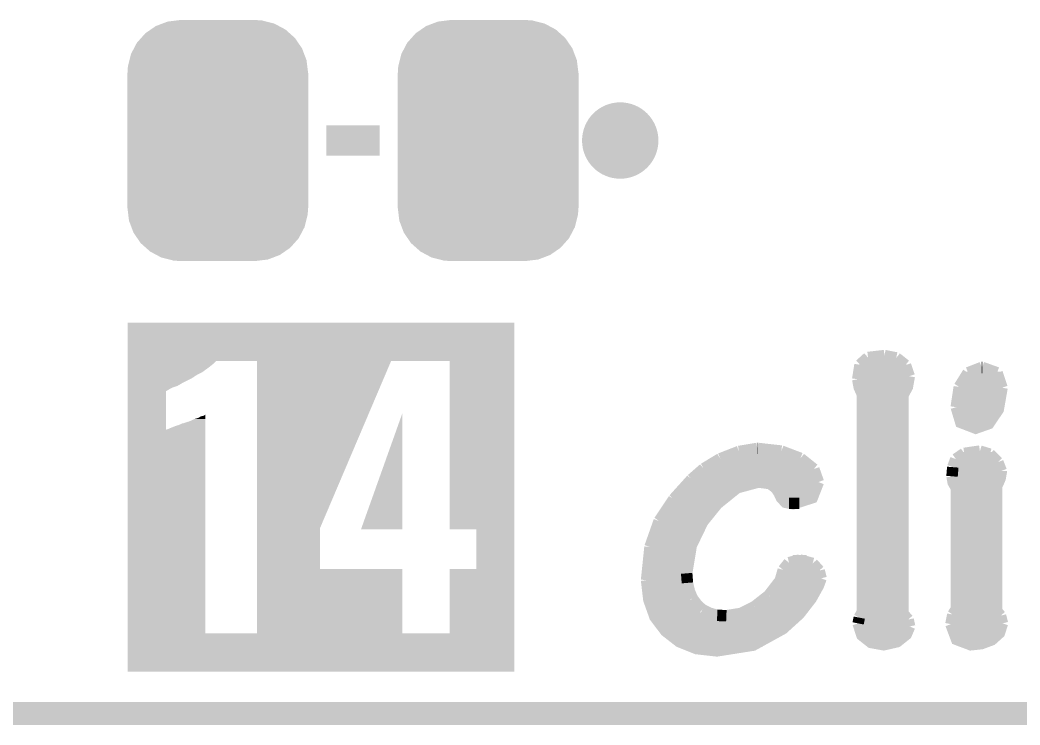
# Model space of a CAD drawing. Extents: x -1.3 to 24.2, y -3.9 to 39.2.
# Drawn here: x 11.12 to 17.77, y -3.89 to 0.8 of the extents above; entities that cross this region are included whole.
import ezdxf

# ---------------------------------------------------------------- set-up
doc = ezdxf.new("R2010")
doc.units = 0
doc.layers.get('0').update_dxf_attribs({"linetype": 'CONTINUOUS'})
for name, color, linetype in [('6DOF_IMU_14_CLICK_V100_GKO', 5, 'CONTINUOUS'), ('6DOF_IMU_14_CLICK_V100_GTO', 14, 'CONTINUOUS'), ('6DOF_IMU_14_CLICK_V100_GTS', 12, 'CONTINUOUS')]:
    doc.layers.add(name, color=color, linetype=linetype)

# ---------------------------------------------------------------- blocks, each defined once
blk = doc.blocks.new('CUSTOM_58')
for points in [[(-0.333938, 0.790942), (-0.273256, 0.798498), (0.32361, 0.790942), (0.29379, 0.798498)], [(-0.273256, 0.798498), (-0.25019, 0.80137), (0.29379, 0.798498), (0.25019, 0.80137)], [(-0.482218, 0.71288), (-0.44566, 0.738152), (0.47841, 0.71288), (0.45012, 0.738152)], [(-0.44566, 0.738152), (-0.412794, 0.76087), (0.45012, 0.738152), (0.407388, 0.76087)], [(-0.412794, 0.76087), (-0.368484, 0.777768), (0.407388, 0.76087), (0.3756, 0.777768)], [(-0.368484, 0.777768), (-0.333938, 0.790942), (0.3756, 0.777768), (0.32361, 0.790942)], [(-0.538216, 0.649738), (-0.50967, 0.681926), (0.53514, 0.649738), (0.51306, 0.681926)], [(-0.50967, 0.681926), (-0.482218, 0.71288), (0.51306, 0.681926), (0.47841, 0.71288)], [(-0.577562, 0.575076), (-0.55793, 0.61233), (0.574852, 0.575076), (0.560798, 0.61233)], [(-0.55793, 0.61233), (-0.538216, 0.649738), (0.560798, 0.61233), (0.53514, 0.649738)], [(-0.597996, 0.49319), (-0.587972, 0.533366), (0.595442, 0.49319), (0.590586, 0.533366)], [(-0.587972, 0.533366), (-0.577562, 0.575076), (0.590586, 0.533366), (0.574852, 0.575076)], [(-0.60071, 0.44958), (-0.597996, 0.49319), (0.60071, 0.44958), (0.595442, 0.49319)], [(-0.60198, -0.44958), (-0.60198, 0.44958), (0.60198, -0.44958), (0.60198, 0.44958)], [(-0.59544, -0.49319), (-0.60071, -0.44958), (0.597996, -0.49319), (0.60071, -0.44958)], [(-0.590586, -0.533366), (-0.59544, -0.49319), (0.58797, -0.533366), (0.597996, -0.49319)], [(-0.57485, -0.575076), (-0.590586, -0.533366), (0.577562, -0.575076), (0.58797, -0.533366)], [(-0.560798, -0.61233), (-0.57485, -0.575076), (0.557928, -0.61233), (0.577562, -0.575076)], [(-0.535138, -0.649738), (-0.560798, -0.61233), (0.538216, -0.649738), (0.557928, -0.61233)], [(-0.51306, -0.681926), (-0.535138, -0.649738), (0.509668, -0.681926), (0.538216, -0.649738)], [(-0.478408, -0.71288), (-0.51306, -0.681926), (0.482218, -0.71288), (0.509668, -0.681926)], [(-0.45012, -0.738152), (-0.478408, -0.71288), (0.445658, -0.738152), (0.482218, -0.71288)], [(-0.407386, -0.76087), (-0.45012, -0.738152), (0.412794, -0.76087), (0.445658, -0.738152)], [(-0.3756, -0.777768), (-0.407386, -0.76087), (0.368482, -0.777768), (0.412794, -0.76087)], [(-0.323608, -0.790942), (-0.3756, -0.777768), (0.333938, -0.790942), (0.368482, -0.777768)], [(-0.29379, -0.798498), (-0.323608, -0.790942), (0.273254, -0.798498), (0.333938, -0.790942)], [(-0.25019, -0.80137), (-0.29379, -0.798498), (0.25019, -0.80137), (0.273254, -0.798498)]]:
    blk.add_solid(points)

msp = doc.modelspace()

# ---------------------------------------------------------------- linework, layer by layer
at = {"layer": '6DOF_IMU_14_CLICK_V100_GKO', "const_width": 0.1524}
msp.add_lwpolyline([(-1.27, -3.81), (21.59, -3.81)], dxfattribs=at)
at = {"layer": '6DOF_IMU_14_CLICK_V100_GTO', "const_width": 0.254}
msp.add_lwpolyline([(14.986, 0, 1), (15.24, 0, 1)], format="xyb", close=True, dxfattribs=at)
at = {"layer": '6DOF_IMU_14_CLICK_V100_GTO'}
for points, const_width in [([(13.1572, 0), (13.5128, 0)], 0.2032), ([(16.76146, -1.44272), (16.87068, -1.43002)], 0.0762), ([(16.87068, -1.43002), (16.94942, -1.44526)], 0.0762), ([(16.69288, -1.5875), (16.70812, -1.49098)], 0.0762), ([(16.70304, -1.4986), (17.01546, -1.4986)], 0.0762), ([(16.70812, -1.49098), (16.76146, -1.44272)], 0.0762), ([(16.94942, -1.44526), (17.01038, -1.49352)], 0.0762), ([(17.01038, -1.49352), (17.03578, -1.56718)], 0.0762), ([(16.9926, -3.14452), (16.9926, -1.69418), (17.02308, -1.6383), (17.03578, -1.56718)], 0.0762), ([(17.36852, -1.6383), (17.42694, -1.54432)], 0.0762), ([(17.42694, -1.54432), (17.51838, -1.50876)], 0.0762), ([(17.51838, -1.50876), (17.52092, -1.50876)], 0.0762), ([(17.52092, -1.50876), (17.61998, -1.54432)], 0.0762), ([(17.61998, -1.54432), (17.653, -1.64338)], 0.0762), ([(16.69288, -1.5748), (17.03578, -1.5748)], 0.0762), ([(16.69288, -1.5875), (16.70304, -1.64084), (16.72336, -1.68656)], 0.0762), ([(17.399, -1.5748), (17.6403, -1.5748)], 0.0762), ([(16.70812, -1.651), (17.018, -1.651)], 0.0762), ([(16.72336, -3.13436), (16.72336, -1.68656)], 0.0762), ([(17.3482, -1.77292), (17.36852, -1.6383)], 0.0762), ([(17.3482, -1.77292), (17.37868, -1.87452), (17.47774, -1.91262), (17.5641, -1.88214), (17.6276, -1.78816), (17.653, -1.64338)], 0.0762), ([(17.36344, -1.651), (17.653, -1.651)], 0.0762), ([(16.72336, -1.7272), (16.9926, -1.7272)], 0.0762), ([(17.35074, -1.7272), (17.64538, -1.7272)], 0.0762), ([(16.72336, -1.8034), (16.9926, -1.8034)], 0.0762), ([(17.3482, -1.8034), (17.62252, -1.8034)], 0.0762), ([(16.72336, -1.8796), (16.9926, -1.8796)], 0.0762), ([(17.38376, -1.8796), (17.56664, -1.8796)], 0.0762), ([(16.72336, -1.9558), (16.9926, -1.9558)], 0.0762), ([(16.72336, -2.032), (16.9926, -2.032)], 0.0762), ([(15.77848, -2.11582), (15.90294, -2.06756)], 0.0762), ([(15.90294, -2.06756), (16.02486, -2.04724)], 0.0762), ([(16.02486, -2.04724), (16.0274, -2.04724)], 0.0762), ([(16.0274, -2.04724), (16.18488, -2.06502)], 0.0762), ([(16.18488, -2.06502), (16.31188, -2.11328)], 0.0762), ([(17.34566, -2.11836), (17.40154, -2.08026)], 0.0762), ([(17.40154, -2.08026), (17.50568, -2.06502)], 0.0762), ([(17.50568, -2.06502), (17.57172, -2.08534)], 0.0762), ([(17.57172, -2.08534), (17.62506, -2.13868)], 0.0762), ([(15.66926, -2.18186), (15.77848, -2.11582)], 0.0762), ([(15.79372, -2.1082), (16.30426, -2.1082)], 0.0762), ([(16.31188, -2.11328), (16.40078, -2.1844)], 0.0762), ([(16.72336, -2.1082), (16.9926, -2.1082)], 0.0762), ([(17.32534, -2.1717), (17.34566, -2.11836)], 0.0762), ([(17.35582, -2.1082), (17.59966, -2.1082)], 0.0762), ([(17.62506, -2.13868), (17.64792, -2.1971)], 0.0762), ([(15.58798, -2.25298), (15.66926, -2.18186)], 0.0762), ([(15.66418, -2.1844), (16.40078, -2.1844)], 0.0762), ([(16.40078, -2.1844), (16.43126, -2.27076)], 0.0762), ([(16.72336, -2.1844), (16.9926, -2.1844)], 0.0762), ([(17.32026, -2.23266), (17.32534, -2.1717)], 0.0762), ([(17.32026, -2.23266), (17.32788, -2.2733), (17.3482, -2.30886)], 0.0762), ([(17.3228, -2.1844), (17.64538, -2.1844)], 0.0762), ([(17.61744, -3.12928), (17.61744, -2.29616), (17.6276, -2.27584), (17.6403, -2.24536), (17.64792, -2.20218), (17.64792, -2.1971)], 0.0762), ([(15.4686, -2.38506), (15.58798, -2.25298)], 0.0762), ([(15.55496, -2.87782), (15.58544, -2.6924), (15.66164, -2.53492), (15.75816, -2.41554), (15.89024, -2.30886), (16.03248, -2.27076), (16.10868, -2.28092), (16.14678, -2.30886), (16.16964, -2.34188), (16.18488, -2.3749), (16.21282, -2.40538), (16.26362, -2.41554), (16.39062, -2.3749), (16.43126, -2.27076)], 0.0762), ([(15.58036, -2.2606), (16.43126, -2.2606)], 0.0762), ([(16.72336, -2.2606), (16.9926, -2.2606)], 0.0762), ([(17.32534, -2.2606), (17.63522, -2.2606)], 0.0762), ([(15.50924, -2.3368), (15.84452, -2.3368)], 0.0762), ([(16.1671, -2.3368), (16.41856, -2.3368)], 0.0762), ([(16.72336, -2.3368), (16.9926, -2.3368)], 0.0762), ([(17.3482, -3.11658), (17.3482, -2.30886)], 0.0762), ([(17.3482, -2.3368), (17.61744, -2.3368)], 0.0762), ([(15.37208, -2.52984), (15.4686, -2.38506)], 0.0762), ([(15.44574, -2.413), (15.76324, -2.413)], 0.0762), ([(16.23568, -2.413), (16.30426, -2.413)], 0.0762), ([(16.72336, -2.413), (16.9926, -2.413)], 0.0762), ([(17.3482, -2.413), (17.61744, -2.413)], 0.0762), ([(15.39494, -2.4892), (15.69466, -2.4892)], 0.0762), ([(16.72336, -2.4892), (16.9926, -2.4892)], 0.0762), ([(17.3482, -2.4892), (17.61744, -2.4892)], 0.0762), ([(15.31112, -2.70256), (15.37208, -2.52984)], 0.0762), ([(15.35684, -2.5654), (15.64386, -2.5654)], 0.0762), ([(16.72336, -2.5654), (16.9926, -2.5654)], 0.0762), ([(17.3482, -2.5654), (17.61744, -2.5654)], 0.0762), ([(15.32636, -2.6416), (15.60576, -2.6416)], 0.0762), ([(16.72336, -2.6416), (16.9926, -2.6416)], 0.0762), ([(17.3482, -2.6416), (17.61744, -2.6416)], 0.0762), ([(15.28826, -2.92354), (15.31112, -2.70256)], 0.0762), ([(15.30604, -2.7178), (15.57782, -2.7178)], 0.0762), ([(16.72336, -2.7178), (16.9926, -2.7178)], 0.0762), ([(17.3482, -2.7178), (17.61744, -2.7178)], 0.0762), ([(15.29588, -2.794), (15.56258, -2.794)], 0.0762), ([(16.19758, -2.85496), (16.23568, -2.8067)], 0.0762), ([(16.23568, -2.8067), (16.3068, -2.78892)], 0.0762), ([(16.26108, -2.794), (16.35252, -2.794)], 0.0762), ([(16.3068, -2.78892), (16.39316, -2.81178)], 0.0762), ([(16.39316, -2.81178), (16.43634, -2.86004)], 0.0762), ([(16.72336, -2.794), (16.9926, -2.794)], 0.0762), ([(17.3482, -2.794), (17.61744, -2.794)], 0.0762), ([(15.28826, -2.8702), (15.55496, -2.8702)], 0.0762), ([(15.55496, -2.87782), (15.56004, -2.94132)], 0.0762), ([(16.17726, -2.92608), (16.19758, -2.85496)], 0.0762), ([(16.1925, -2.8702), (16.44142, -2.8702)], 0.0762), ([(16.43634, -2.86004), (16.44904, -2.91084)], 0.0762), ([(16.72336, -2.8702), (16.9926, -2.8702)], 0.0762), ([(17.3482, -2.8702), (17.61744, -2.8702)], 0.0762), ([(15.28826, -2.92354), (15.3035, -3.05308), (15.34414, -3.16738), (15.41526, -3.26136), (15.5067, -3.33248), (15.621, -3.3782), (15.75562, -3.39344), (15.99692, -3.35534), (16.19504, -3.24612), (16.30426, -3.14706), (16.383, -3.04546), (16.43126, -2.9591), (16.44904, -2.91084)], 0.0762), ([(15.28826, -2.9464), (15.56004, -2.9464)], 0.0762), ([(15.56004, -2.94132), (15.57274, -2.9972)], 0.0762), ([(16.10106, -3.02514), (16.17726, -2.92608)], 0.0762), ([(16.1671, -2.9464), (16.43888, -2.9464)], 0.0762), ([(16.72336, -2.9464), (16.9926, -2.9464)], 0.0762), ([(17.3482, -2.9464), (17.61744, -2.9464)], 0.0762), ([(15.29588, -3.0226), (15.58036, -3.0226)], 0.0762), ([(15.57274, -2.9972), (15.59306, -3.04546)], 0.0762), ([(16.00708, -3.0988), (16.10106, -3.02514)], 0.0762), ([(16.10614, -3.0226), (16.39824, -3.0226)], 0.0762), ([(16.72336, -3.0226), (16.9926, -3.0226)], 0.0762), ([(17.3482, -3.0226), (17.61744, -3.0226)], 0.0762), ([(15.59306, -3.04546), (15.62354, -3.0861)], 0.0762), ([(15.62354, -3.0861), (15.6591, -3.11912)], 0.0762), ([(15.3162, -3.0988), (15.6337, -3.0988)], 0.0762), ([(15.6591, -3.11912), (15.70482, -3.14198)], 0.0762), ([(15.70482, -3.14198), (15.75816, -3.15722)], 0.0762), ([(15.75816, -3.15722), (15.81912, -3.15976)], 0.0762), ([(15.81912, -3.15976), (15.91564, -3.14452)], 0.0762), ([(15.91564, -3.14452), (16.00708, -3.0988)], 0.0762), ([(16.00962, -3.0988), (16.3449, -3.0988)], 0.0762), ([(16.70304, -3.17246), (16.72336, -3.13436)], 0.0762), ([(16.72336, -3.0988), (16.9926, -3.0988)], 0.0762), ([(16.9926, -3.14452), (17.02816, -3.18516)], 0.0762), ([(17.31264, -3.21564), (17.32534, -3.15214)], 0.0762), ([(17.32534, -3.15214), (17.3482, -3.11658)], 0.0762), ([(17.3482, -3.0988), (17.61744, -3.0988)], 0.0762), ([(17.61744, -3.12928), (17.64284, -3.15976)], 0.0762), ([(17.64284, -3.15976), (17.65554, -3.21056)], 0.0762), ([(15.34922, -3.175), (16.27886, -3.175)], 0.0762), ([(16.69542, -3.21056), (16.70304, -3.17246)], 0.0762), ([(16.69542, -3.21056), (16.72082, -3.2893), (16.78178, -3.33756), (16.8656, -3.3528), (16.9545, -3.33248), (17.01546, -3.28422), (17.03832, -3.23088)], 0.0762), ([(16.70304, -3.175), (17.02308, -3.175)], 0.0762), ([(17.02816, -3.18516), (17.03832, -3.23088)], 0.0762), ([(17.31264, -3.21564), (17.35074, -3.31724), (17.44472, -3.3528), (17.51584, -3.34518), (17.58442, -3.31978), (17.63522, -3.27406), (17.65554, -3.21056)], 0.0762), ([(17.31772, -3.175), (17.64792, -3.175)], 0.0762), ([(15.4051, -3.2512), (16.18742, -3.2512)], 0.0762), ([(16.7005, -3.2512), (17.03578, -3.2512)], 0.0762), ([(17.31518, -3.2512), (17.64792, -3.2512)], 0.0762), ([(15.49908, -3.3274), (16.06296, -3.3274)], 0.0762), ([(16.76146, -3.3274), (16.96466, -3.3274)], 0.0762), ([(17.36344, -3.3274), (17.56664, -3.3274)], 0.0762)]:
    msp.add_lwpolyline(points, dxfattribs=dict(at, const_width=const_width))
for points in [[(11.83642, -1.46558), (11.836422, -1.211604), (14.409416, -1.46558), (14.40942, -1.211604)], [(11.836422, -1.211604), (11.836424, -1.21158), (14.40942, -1.211604), (11.836424, -1.21158)], [(11.83642, -1.48336), (11.83642, -1.46558), (12.4079, -1.48336), (12.425686, -1.46558)], [(11.83642, -1.50368), (11.83642, -1.48336), (12.3825, -1.50368), (12.4079, -1.48336)], [(11.83642, -1.539238), (11.83642, -1.50368), (12.33424, -1.539238), (12.3825, -1.50368)], [(12.697438, -1.465582), (12.425686, -1.46558), (14.409416, -1.465582), (14.409416, -1.46558)], [(12.697438, -2.575556), (12.697438, -1.465582), (13.116562, -2.575556), (13.589016, -1.465582)], [(13.977642, -2.585718), (13.977598, -1.465582), (14.409404, -2.585718), (14.409416, -1.465582)], [(11.836418, -1.6129), (11.83642, -1.59512), (12.19962, -1.6129), (12.23518, -1.59512)], [(11.83642, -1.55194), (11.83642, -1.539238), (12.30884, -1.55194), (12.33424, -1.539238)], [(11.83642, -1.5621), (11.83642, -1.55194), (12.29106, -1.5621), (12.30884, -1.55194)], [(11.83642, -1.569718), (11.83642, -1.5621), (12.278362, -1.569718), (12.29106, -1.5621)], [(11.83642, -1.574798), (11.83642, -1.569718), (12.27328, -1.574798), (12.278362, -1.569718)], [(11.83642, -1.59512), (11.83642, -1.574798), (12.23518, -1.59512), (12.27328, -1.574798)], [(11.836418, -1.63068), (11.836418, -1.6129), (12.169144, -1.63068), (12.19962, -1.6129)], [(11.836418, -1.64084), (11.836418, -1.63068), (12.138662, -1.64084), (12.169144, -1.63068)], [(11.836418, -1.651), (11.836418, -1.64084), (12.11834, -1.651), (12.138662, -1.64084)], [(11.836418, -1.666238), (11.836418, -1.651), (12.092946, -1.666238), (12.11834, -1.651)], [(11.836416, -1.922752), (11.836418, -1.666242), (12.090402, -1.922752), (12.090422, -1.666242)], [(11.836418, -1.666242), (11.836418, -1.666238), (12.090422, -1.666242), (12.092946, -1.666238)], [(12.247878, -1.866902), (12.2809, -1.85166), (12.351986, -1.866902), (12.351986, -1.85166)], [(12.2809, -1.85166), (12.306298, -1.844042), (12.351986, -1.85166), (12.351986, -1.844042)], [(12.306298, -1.844042), (12.324078, -1.83388), (12.351986, -1.844042), (12.351986, -1.83388)], [(12.324078, -1.83388), (12.336778, -1.83134), (12.351986, -1.83388), (12.351986, -1.83134)], [(12.336778, -1.83134), (12.3444, -1.8288), (12.351986, -1.83134), (12.351986, -1.8288)], [(12.3444, -1.8288), (12.351984, -1.823748), (12.351986, -1.8288), (12.351984, -1.823748)], [(13.38835, -2.585692), (13.66266, -1.816228), (13.662638, -2.585692), (13.66266, -1.816228)], [(11.836402, -3.276578), (11.836416, -1.922752), (12.352022, -3.276578), (12.351988, -1.922752)], [(12.090402, -1.922752), (12.100558, -1.92024), (12.351988, -1.922752), (12.351988, -1.92024)], [(12.100558, -1.92024), (12.11834, -1.91262), (12.351988, -1.92024), (12.351988, -1.91262)], [(12.11834, -1.91262), (12.156438, -1.89738), (12.351988, -1.91262), (12.351986, -1.89738)], [(12.156438, -1.89738), (12.17422, -1.892302), (12.351986, -1.89738), (12.351986, -1.892302)], [(12.17422, -1.892302), (12.192, -1.88468), (12.351986, -1.892302), (12.351986, -1.88468)], [(12.192, -1.88468), (12.202156, -1.879602), (12.351986, -1.88468), (12.351986, -1.879602)], [(12.202156, -1.879602), (12.207236, -1.8796), (12.351986, -1.879602), (12.351986, -1.8796)], [(12.207236, -1.8796), (12.247878, -1.866902), (12.351986, -1.8796), (12.351986, -1.866902)], [(12.697438, -2.849858), (12.697438, -2.575556), (13.116562, -2.849858), (13.116562, -2.575556)], [(13.662638, -2.58572), (13.38835, -2.585692), (13.662638, -2.58572), (13.662638, -2.585692)], [(14.155418, -2.585742), (13.977642, -2.585718), (14.409404, -2.585742), (14.409404, -2.585718)], [(14.155398, -2.849878), (14.155418, -2.585742), (14.409402, -2.849878), (14.409404, -2.585742)], [(12.697438, -2.84988), (12.697438, -2.849858), (13.662636, -2.84988), (13.116562, -2.849858)], [(12.697438, -3.276578), (12.697438, -2.84988), (13.662662, -3.276578), (13.662636, -2.84988)], [(13.977598, -3.276598), (13.977622, -2.849902), (14.409398, -3.276598), (14.409402, -2.849902)], [(13.977622, -2.849902), (14.155398, -2.849878), (14.409402, -2.849902), (14.409402, -2.849878)], [(11.8364, -3.530576), (11.836402, -3.276598), (14.409396, -3.530576), (14.409398, -3.276598)], [(11.836402, -3.276598), (11.836402, -3.276578), (12.697438, -3.276598), (12.352022, -3.276578)], [(12.697438, -3.276598), (12.697438, -3.276578), (13.977598, -3.276598), (13.662662, -3.276578)], [(14.409396, -3.5306), (11.8364, -3.530576), (14.409396, -3.5306), (14.409396, -3.530576)]]:
    msp.add_solid(points, dxfattribs=at)

# ---------------------------------------------------------------- block references
at = {"layer": '6DOF_IMU_14_CLICK_V100_GTS'}
for p in [(12.43584, 0), (14.23416, 0)]:
    msp.add_blockref('CUSTOM_58', p, dxfattribs=at)

doc.saveas('drawing.dxf')
